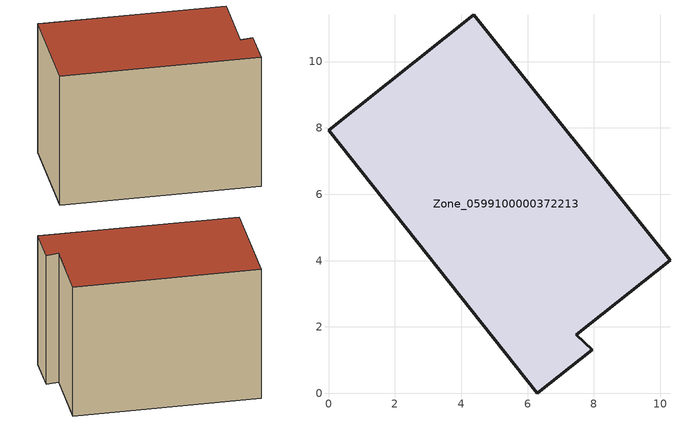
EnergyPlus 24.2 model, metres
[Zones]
Zone_0599100000372213
 floor ground (C_G): 0,7.93 4.38,11.41 10.29,4 7.47,1.76 7.95,1.31 6.3,0 z3.24
 wall outside (C_F): 4.38,11.41 0,7.93 6.3,0 7.95,1.31 7.47,1.76 10.29,4 4.38,11.41 z3.24:10.45
 roof outside (C_R): 0,7.93 6.3,0 7.95,1.31 7.47,1.76 10.29,4 4.38,11.41 z10.45
[BUILDING]
Pand.0599100000372213: North Axis=0; Terrain=City; Loads Convergence Tolerance Value=0.04; Temperature Convergence Tolerance Value=0.4; Solar Distribution=FullExterior; Maximum Number of Warmup Days=25; Minimum Number of Warmup Days=1
[Site:Location]
Rotterdam.The.Hague.AP_ZH_NLD Design_Conditions: Latitude=51.96; Longitude=4.45; Time Zone=1; Elevation=-4.5
[SITE:GROUNDTEMPERATURE:BUILDINGSURFACE]
18, 18, 18, 18, 18, 18, 18, 18, 18, 18, 18, 18
[MATERIAL] Thermal Absorptance=0.9; Solar Absorptance=0.7; Visible Absorptance=0.7
Name | Roughness | Thickness | Conductivity | Density | Specific Heat
G.TC.1992-2005 | MediumSmooth | 0.15 | 0.06 | 540 | 1210
F.TC.1992-2005 | Rough | 0.3 | 0.12 | 1920 | 840
R.TC.1992-2005 | MediumRough | 0.2 | 0.08 | 1500 | 1000
[CONSTRUCTION]
C_G: G.TC.1992-2005
C_F: F.TC.1992-2005
C_R: R.TC.1992-2005
[ZONE]
Zone_0599100000372213: Type=1; Multiplier=1; Ceiling Height=Autocalculate; Volume=Autocalculate; Floor Area=autocalculate; Part of Total Floor Area=Yes
[ZONEINFILTRATION:DESIGNFLOWRATE]
Infil_Zone_0599100000372213: Zone or ZoneList or Space or SpaceList=Zone_0599100000372213; Schedule=AlwaysOn; Design Flow Rate Calculation Method=Flow/Area; Flow Rate per Floor Area=0.0015; Constant Term Coefficient=1; Temperature Term Coefficient=0; Velocity Term Coefficient=0; Velocity Squared Term Coefficient=0
[HVACTEMPLATE:ZONE:IDEALLOADSAIRSYSTEM]
Zone_0599100000372213: Maximum Heating Supply Air Temperature=50; Minimum Cooling Supply Air Temperature=13; Maximum Heating Supply Air Humidity Ratio=0.0156; Minimum Cooling Supply Air Humidity Ratio=0.0077; Heating Limit=NoLimit; Cooling Limit=NoLimit; Dehumidification Control Type=ConstantSensibleHeatRatio; Cooling Sensible Heat Ratio=0.7; Dehumidification Setpoint=60; Humidification Control Type=None; Humidification Setpoint=30; Outdoor Air Method=None; Outdoor Air Flow Rate per Person=0.00944; Outdoor Air Flow Rate per Zone Floor Area=0; Outdoor Air Flow Rate per Zone=0; Demand Controlled Ventilation Type=None; Outdoor Air Economizer Type=NoEconomizer; Heat Recovery Type=None; Sensible Heat Recovery Effectiveness=0.7; Latent Heat Recovery Effectiveness=0.65
[ZONECONTROL:THERMOSTAT]
ThermostatControl_Zone_0599100000372213: Zone or ZoneList=Zone_0599100000372213; Control Type Schedule=DualSetpointControlType; Control 1=Thermostat_Zone_0599100000372213; Temperature Difference Between Cutout And Setpoint=0
[THERMOSTATSETPOINT:DUALSETPOINT]
Thermostat_Zone_0599100000372213: Heating Setpoint Temperature Schedule=HeatingSetpoint_Zone_0599100000372213; Cooling Setpoint Temperature Schedule=CoolingSetpoint_Zone_0599100000372213
[SCHEDULE:COMPACT]
HeatingSetpoint_Zone_0599100000372213: Through: 12/31, For: AllDays, Until: 24:00, 21
CoolingSetpoint_Zone_0599100000372213: Through: 12/31, For: AllDays, Until: 24:00, 24
DualSetpointControlType: Through: 12/31, For: AllDays, Until: 24:00, 4
AlwaysOn: Through: 12/31, For: AllDays, Until: 24:00, 1
